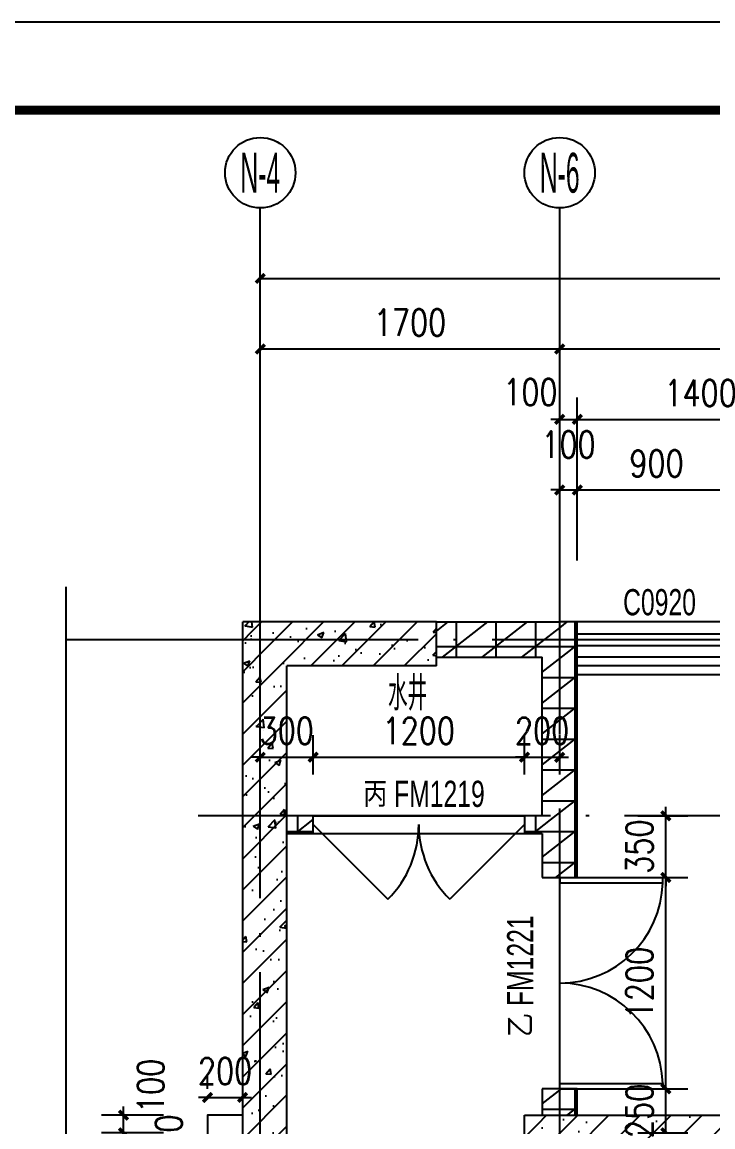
# Model space of a CAD drawing. Extents: x 718358 to 1668613, y -348838 to -159582.
# Drawn here: x 819209 to 823131, y -177551 to -171281 of the extents above; entities that cross this region are included whole.
import ezdxf
from ezdxf.enums import TextEntityAlignment as Align

# ---------------------------------------------------------------- set-up
doc = ezdxf.new("R2010")
doc.units = 0
doc.header["$LTSCALE"] = 1000
doc.linetypes.add('DOTE', pattern=[2.42, 2, -0.2, 0.02, -0.2])
for name, color, linetype in [('建-可见线', 7, 'Continuous'), ('建-图框', 4, 'Continuous'), ('建-墙体', 2, 'Continuous'), ('建-尺寸', 73, 'Continuous'), ('建-影线', 8, 'Continuous'), ('建-房间名', 7, 'Continuous'), ('建-柱子', 6, 'Continuous'), ('建-符号', 3, 'Continuous'), ('建-轴标', 3, 'Continuous'), ('建-轴网', 14, 'DOTE'), ('建-门', 4, 'Continuous'), ('建-门窗', 4, 'Continuous'), ('建-门窗-编号', 7, 'Continuous'), ('建-阳台', 5, 'Continuous')]:
    doc.layers.add(name, color=color, linetype=linetype)
doc.styles.add('_TCH_AXIS', font='gt宽度调整.shx', dxfattribs={"bigfont": 'gt国标汉字.shx'})
doc.styles.add('_TCH_WINDOW', font='gt单线西文.shx', dxfattribs={"height": 3.5, "bigfont": 'gt单线中文.shx'})
doc.styles.add('DIM_FONT', font='SIMPLEX.shx', dxfattribs={"width": 0.8, "bigfont": 'GBCBIG.shx'})
doc.dimstyles.new('DIMN50', dxfattribs={"dimscale": 0.5, "dimtxt": 300, "dimasz": 100, "dimexe": 250, "dimexo": 300, "dimgap": 150, "dimtad": 1, "dimdec": 0, "dimzin": 0, "dimdsep": 46, "dimtxsty": 'DIM_FONT', "dimblk": 'ARCHTICK', "dimcen": 0.09, "dimdle": 1, "dimclrt": 7, "dimazin": 2, "dimtfac": 1, "dimtdec": 0, "dimtix": 1, "dimtmove": 2, "dimatfit": 3, "dimldrblk": 'ARCHTICK', "dimfxl": 1, "dimtolj": 1, "dimtzin": 0, "dimarcsym": 0})
pattern_1 = [(0, (0, 0), (0, 175), []), (37.875, (200, 0), (-84.807639, 109.038328), []), (90, (200, 0), (-225, 1e-14), [])]
pattern_2 = [(45, (0, 0), (-88.388348, 88.388348), []), (50, (0, 0), (358.63009, -31.37607), [37.5, -412.5]), (355, (0, 0), (-69.37567, 376.09607), [30, -330]), (100.4514, (29.9, -2.6), (289.25469, 344.71977), [31.8701, -350.57106]), (46.1842, (0, 100), (533.62052, -82.7595), [56.25, -618.75]), (96.6356, (44.47, 93.1), (467.33135, 487.05894), [47.80514, -525.8565]), (351.1842, (0, 100), (467.33097, 487.0593), [45, -495]), (21, (50, 75), (298.45353, -201.30945), [37.5, -412.5]), (326, (50, 75), (121.65767, 362.57502), [30, -330]), (71.4514, (74.87, 58.22), (420.11131, 161.26525), [31.8701, -350.57106]), (37.5, (0, 0), (6.079928, 166.446927), [0, -326, 0, -335, 0, -331.25]), (7.5, (0, 0), (131.53477, 197.205856), [0, -191, 0, -318.5, 0, -126.25]), (327.5, (-111.5, 0), (266.911218, -11.277436), [0, -125, 0, -390, 0, -517.5]), (317.5, (-161.5, 0), (291.593085, 50.05249), [0, -162.5, 0, -259, 0, -367.5])]

# ---------------------------------------------------------------- blocks, each defined once
blk = doc.blocks.new('_ArchTick')
at = {"color": 0, "linetype": 'ByBlock', "const_width": 0.4}
blk.add_lwpolyline([(-0.5, -0.5), (0.5, 0.5)], dxfattribs=at)
blk = doc.blocks.new('*D2273')
at = {"layer": 'Defpoints', "color": 0, "transparency": 16777216}
for p in [(819784.6, -177585.2), (820161.3, -177585.2), (820161.3, -177685.2)]:
    blk.add_point(p, dxfattribs=at)
at = {"layer": '建-尺寸', "color": 0, "lineweight": -2, "transparency": 16777216}
for p, q in [((819784.6, -177585.2), (819784.6, -177535.2)), ((820011.3, -177585.2), (819659.6, -177585.2)), ((819784.6, -177685.2), (819784.6, -177585.2)), ((820011.3, -177685.2), (819659.6, -177685.2)), ((819784.6, -177685.2), (819784.6, -177735.2))]:
    blk.add_line(p, q, dxfattribs=at)
at = {"layer": '建-尺寸', "color": 0, "lineweight": -2, "transparency": 16777216, "xscale": 50, "yscale": 50, "zscale": 50}
for p, rotation in [((819784.6, -177585.2), 270), ((819784.6, -177685.2), 90)]:
    blk.add_blockref('_ArchTick', p, dxfattribs=dict(at, rotation=rotation))
at = {"layer": '建-尺寸', "color": 7, "transparency": 16777216, "insert": (820042.1, -177635.2), "char_height": 150, "attachment_point": 5, "rotation": 90, "style": 'DIM_FONT'}
blk.add_mtext('\\A1;100', dxfattribs=at)
blk = doc.blocks.new('*D2274')
at = {"layer": 'Defpoints', "color": 0, "transparency": 16777216}
for p in [(819784.6, -177485.2), (820161.3, -177485.2), (820161.3, -177585.2)]:
    blk.add_point(p, dxfattribs=at)
at = {"layer": '建-尺寸', "color": 0, "lineweight": -2, "transparency": 16777216}
for p, q in [((819784.6, -177485.2), (819784.6, -177435.2)), ((820011.3, -177485.2), (819659.6, -177485.2)), ((819784.6, -177585.2), (819784.6, -177485.2)), ((820011.3, -177585.2), (819659.6, -177585.2)), ((819784.6, -177585.2), (819784.6, -177635.2))]:
    blk.add_line(p, q, dxfattribs=at)
at = {"layer": '建-尺寸', "color": 0, "lineweight": -2, "transparency": 16777216, "xscale": 50, "yscale": 50, "zscale": 50}
for p, rotation in [((819784.6, -177485.2), 270), ((819784.6, -177585.2), 90)]:
    blk.add_blockref('_ArchTick', p, dxfattribs=dict(at, rotation=rotation))
at = {"layer": '建-尺寸', "color": 7, "transparency": 16777216, "insert": (819939.6, -177318.6), "char_height": 150, "attachment_point": 5, "rotation": 90, "style": 'DIM_FONT'}
blk.add_mtext('\\A1;100', dxfattribs=at)
blk = doc.blocks.new('*D2275')
at = {"layer": 'Defpoints', "color": 0, "transparency": 16777216}
for p in [(820861.3, -175453), (820561.3, -175701.7), (820861.3, -175701.7)]:
    blk.add_point(p, dxfattribs=at)
at = {"layer": '建-尺寸', "color": 0, "lineweight": -2, "transparency": 16777216}
for p, q in [((820561.3, -175551.7), (820561.3, -175328)), ((820861.3, -175551.7), (820861.3, -175328)), ((820561.3, -175453), (820511.3, -175453)), ((820561.3, -175453), (820861.3, -175453)), ((820861.3, -175453), (820911.3, -175453))]:
    blk.add_line(p, q, dxfattribs=at)
at = {"layer": '建-尺寸', "color": 0, "lineweight": -2, "transparency": 16777216, "xscale": 50, "yscale": 50, "zscale": 50}
blk.add_blockref('_ArchTick', (820561.3, -175453), dxfattribs=at)
at = {"layer": '建-尺寸', "color": 0, "lineweight": -2, "transparency": 16777216, "xscale": 50, "yscale": 50, "zscale": 50, "rotation": 180}
blk.add_blockref('_ArchTick', (820861.3, -175453), dxfattribs=at)
at = {"layer": '建-尺寸', "color": 7, "transparency": 16777216, "insert": (820711.3, -175303), "char_height": 150, "attachment_point": 5, "style": 'DIM_FONT'}
blk.add_mtext('\\A1;300', dxfattribs=at)
blk = doc.blocks.new('*D2276')
at = {"layer": 'Defpoints', "color": 0, "transparency": 16777216}
for p in [(822061.3, -175453), (820861.3, -175701.7), (822061.3, -175701.7)]:
    blk.add_point(p, dxfattribs=at)
at = {"layer": '建-尺寸', "color": 0, "lineweight": -2, "transparency": 16777216}
for p, q in [((820861.3, -175551.7), (820861.3, -175328)), ((822061.3, -175551.7), (822061.3, -175328)), ((820860.8, -175453), (822061.8, -175453))]:
    blk.add_line(p, q, dxfattribs=at)
at = {"layer": '建-尺寸', "color": 0, "lineweight": -2, "transparency": 16777216, "xscale": 50, "yscale": 50, "zscale": 50, "rotation": 180}
blk.add_blockref('_ArchTick', (820861.3, -175453), dxfattribs=at)
at = {"layer": '建-尺寸', "color": 0, "lineweight": -2, "transparency": 16777216, "xscale": 50, "yscale": 50, "zscale": 50}
blk.add_blockref('_ArchTick', (822061.3, -175453), dxfattribs=at)
at = {"layer": '建-尺寸', "color": 7, "transparency": 16777216, "insert": (821461.3, -175303), "char_height": 150, "attachment_point": 5, "style": 'DIM_FONT'}
blk.add_mtext('\\A1;1200', dxfattribs=at)
blk = doc.blocks.new('*D2277')
at = {"layer": 'Defpoints', "color": 0, "transparency": 16777216}
for p in [(822261.3, -175453), (822061.3, -175701.7), (822261.3, -175701.7)]:
    blk.add_point(p, dxfattribs=at)
at = {"layer": '建-尺寸', "color": 0, "lineweight": -2, "transparency": 16777216}
for p, q in [((822061.3, -175551.7), (822061.3, -175328)), ((822261.3, -175551.7), (822261.3, -175328)), ((822061.3, -175453), (822011.3, -175453)), ((822061.3, -175453), (822261.3, -175453)), ((822261.3, -175453), (822311.3, -175453))]:
    blk.add_line(p, q, dxfattribs=at)
at = {"layer": '建-尺寸', "color": 0, "lineweight": -2, "transparency": 16777216, "xscale": 50, "yscale": 50, "zscale": 50}
blk.add_blockref('_ArchTick', (822061.3, -175453), dxfattribs=at)
at = {"layer": '建-尺寸', "color": 0, "lineweight": -2, "transparency": 16777216, "xscale": 50, "yscale": 50, "zscale": 50, "rotation": 180}
blk.add_blockref('_ArchTick', (822261.3, -175453), dxfattribs=at)
at = {"layer": '建-尺寸', "color": 7, "transparency": 16777216, "insert": (822161.3, -175303), "char_height": 150, "attachment_point": 5, "style": 'DIM_FONT'}
blk.add_mtext('\\A1;200', dxfattribs=at)
blk = doc.blocks.new('*D2283')
at = {"layer": 'Defpoints', "color": 0, "transparency": 16777216}
for p in [(822555, -177335.2), (822864.3, -177335.2), (822555, -177585.2)]:
    blk.add_point(p, dxfattribs=at)
at = {"layer": '建-尺寸', "color": 0, "lineweight": -2, "transparency": 16777216}
for p, q in [((822864.3, -177335.2), (822864.3, -177285.2)), ((822705, -177335.2), (822989.3, -177335.2)), ((822864.3, -177585.2), (822864.3, -177335.2)), ((822705, -177585.2), (822989.3, -177585.2)), ((822864.3, -177585.2), (822864.3, -177635.2))]:
    blk.add_line(p, q, dxfattribs=at)
at = {"layer": '建-尺寸', "color": 0, "lineweight": -2, "transparency": 16777216, "xscale": 50, "yscale": 50, "zscale": 50}
for p, rotation in [((822864.3, -177335.2), 270), ((822864.3, -177585.2), 90)]:
    blk.add_blockref('_ArchTick', p, dxfattribs=dict(at, rotation=rotation))
at = {"layer": '建-尺寸', "color": 7, "transparency": 16777216, "insert": (822714.3, -177460.2), "char_height": 150, "attachment_point": 5, "rotation": 90, "style": 'DIM_FONT'}
blk.add_mtext('\\A1;250', dxfattribs=at)
blk = doc.blocks.new('*D2284')
at = {"layer": 'Defpoints', "color": 0, "transparency": 16777216}
for p in [(822555, -176135.2), (822864.3, -176135.2), (822555, -177335.2)]:
    blk.add_point(p, dxfattribs=at)
at = {"layer": '建-尺寸', "color": 0, "lineweight": -2, "transparency": 16777216}
for p, q in [((822705, -176135.2), (822989.3, -176135.2)), ((822864.3, -177335.7), (822864.3, -176134.7)), ((822705, -177335.2), (822989.3, -177335.2))]:
    blk.add_line(p, q, dxfattribs=at)
at = {"layer": '建-尺寸', "color": 0, "lineweight": -2, "transparency": 16777216, "xscale": 50, "yscale": 50, "zscale": 50}
for p, rotation in [((822864.3, -176135.2), 90), ((822864.3, -177335.2), 270)]:
    blk.add_blockref('_ArchTick', p, dxfattribs=dict(at, rotation=rotation))
at = {"layer": '建-尺寸', "color": 7, "transparency": 16777216, "insert": (822714.3, -176735.2), "char_height": 150, "attachment_point": 5, "rotation": 90, "style": 'DIM_FONT'}
blk.add_mtext('\\A1;1200', dxfattribs=at)
blk = doc.blocks.new('*D2285')
at = {"layer": 'Defpoints', "color": 0, "transparency": 16777216}
for p in [(822555, -175785.2), (822864.3, -175785.2), (822555, -176135.2)]:
    blk.add_point(p, dxfattribs=at)
at = {"layer": '建-尺寸', "color": 0, "lineweight": -2, "transparency": 16777216}
for p, q in [((822864.3, -175785.2), (822864.3, -175735.2)), ((822705, -175785.2), (822989.3, -175785.2)), ((822864.3, -176135.2), (822864.3, -175785.2)), ((822705, -176135.2), (822989.3, -176135.2)), ((822864.3, -176135.2), (822864.3, -176185.2))]:
    blk.add_line(p, q, dxfattribs=at)
at = {"layer": '建-尺寸', "color": 0, "lineweight": -2, "transparency": 16777216, "xscale": 50, "yscale": 50, "zscale": 50}
for p, rotation in [((822864.3, -175785.2), 270), ((822864.3, -176135.2), 90)]:
    blk.add_blockref('_ArchTick', p, dxfattribs=dict(at, rotation=rotation))
at = {"layer": '建-尺寸', "color": 7, "transparency": 16777216, "insert": (822714.3, -175960.2), "char_height": 150, "attachment_point": 5, "rotation": 90, "style": 'DIM_FONT'}
blk.add_mtext('\\A1;350', dxfattribs=at)
blk = doc.blocks.new('*D2286')
at = {"layer": 'Defpoints', "color": 0, "transparency": 16777216}
for p in [(820461.3, -177384.2), (820261.3, -177485.2), (820461.3, -177485.2)]:
    blk.add_point(p, dxfattribs=at)
at = {"layer": '建-尺寸', "color": 0, "lineweight": -2, "transparency": 16777216}
for p, q in [((820261.3, -177335.2), (820261.3, -177259.2)), ((820461.3, -177335.2), (820461.3, -177259.2)), ((820261.3, -177384.2), (820211.3, -177384.2)), ((820261.3, -177384.2), (820461.3, -177384.2)), ((820461.3, -177384.2), (820511.3, -177384.2))]:
    blk.add_line(p, q, dxfattribs=at)
at = {"layer": '建-尺寸', "color": 0, "lineweight": -2, "transparency": 16777216, "xscale": 50, "yscale": 50, "zscale": 50}
blk.add_blockref('_ArchTick', (820261.3, -177384.2), dxfattribs=at)
at = {"layer": '建-尺寸', "color": 0, "lineweight": -2, "transparency": 16777216, "xscale": 50, "yscale": 50, "zscale": 50, "rotation": 180}
blk.add_blockref('_ArchTick', (820461.3, -177384.2), dxfattribs=at)
at = {"layer": '建-尺寸', "color": 7, "transparency": 16777216, "insert": (820361.3, -177234.2), "char_height": 150, "attachment_point": 5, "style": 'DIM_FONT'}
blk.add_mtext('\\A1;200', dxfattribs=at)
blk = doc.blocks.new('*D2315')
at = {"layer": 'Defpoints', "color": 0, "transparency": 16777216}
for p in [(831461.3, -172735.7), (820561.3, -174485.7), (831461.3, -174485.7)]:
    blk.add_point(p, dxfattribs=at)
at = {"layer": '建-尺寸', "color": 0, "lineweight": -2, "transparency": 16777216}
for p, q in [((820561.3, -174335.7), (820561.3, -172610.7)), ((831461.3, -174335.7), (831461.3, -172610.7)), ((820560.8, -172735.7), (831461.8, -172735.7))]:
    blk.add_line(p, q, dxfattribs=at)
at = {"layer": '建-尺寸', "color": 0, "lineweight": -2, "transparency": 16777216, "xscale": 50, "yscale": 50, "zscale": 50, "rotation": 180}
blk.add_blockref('_ArchTick', (820561.3, -172735.7), dxfattribs=at)
at = {"layer": '建-尺寸', "color": 0, "lineweight": -2, "transparency": 16777216, "xscale": 50, "yscale": 50, "zscale": 50}
blk.add_blockref('_ArchTick', (831461.3, -172735.7), dxfattribs=at)
at = {"layer": '建-尺寸', "color": 7, "transparency": 16777216, "insert": (826011.3, -172585.7), "char_height": 150, "attachment_point": 5, "style": 'DIM_FONT'}
blk.add_mtext('\\A1;10900', dxfattribs=at)
blk = doc.blocks.new('*D2319')
at = {"layer": 'Defpoints', "color": 0, "transparency": 16777216}
for p in [(824561.3, -173135.7), (822261.3, -174485.7), (824561.3, -174485.7)]:
    blk.add_point(p, dxfattribs=at)
at = {"layer": '建-尺寸', "color": 0, "lineweight": -2, "transparency": 16777216}
for p, q in [((822261.3, -174335.7), (822261.3, -173010.7)), ((824561.3, -174335.7), (824561.3, -173010.7)), ((822260.8, -173135.7), (824561.8, -173135.7))]:
    blk.add_line(p, q, dxfattribs=at)
at = {"layer": '建-尺寸', "color": 0, "lineweight": -2, "transparency": 16777216, "xscale": 50, "yscale": 50, "zscale": 50, "rotation": 180}
blk.add_blockref('_ArchTick', (822261.3, -173135.7), dxfattribs=at)
at = {"layer": '建-尺寸', "color": 0, "lineweight": -2, "transparency": 16777216, "xscale": 50, "yscale": 50, "zscale": 50}
blk.add_blockref('_ArchTick', (824561.3, -173135.7), dxfattribs=at)
at = {"layer": '建-尺寸', "color": 7, "transparency": 16777216, "insert": (823411.3, -172985.7), "char_height": 150, "attachment_point": 5, "style": 'DIM_FONT'}
blk.add_mtext('\\A1;2300', dxfattribs=at)
blk = doc.blocks.new('*D2320')
at = {"layer": 'Defpoints', "color": 0, "transparency": 16777216}
for p in [(822261.3, -173135.7), (820561.3, -174485.7), (822261.3, -174485.7)]:
    blk.add_point(p, dxfattribs=at)
at = {"layer": '建-尺寸', "color": 0, "lineweight": -2, "transparency": 16777216}
for p, q in [((820561.3, -174335.7), (820561.3, -173010.7)), ((822261.3, -174335.7), (822261.3, -173010.7)), ((820560.8, -173135.7), (822261.8, -173135.7))]:
    blk.add_line(p, q, dxfattribs=at)
at = {"layer": '建-尺寸', "color": 0, "lineweight": -2, "transparency": 16777216, "xscale": 50, "yscale": 50, "zscale": 50, "rotation": 180}
blk.add_blockref('_ArchTick', (820561.3, -173135.7), dxfattribs=at)
at = {"layer": '建-尺寸', "color": 0, "lineweight": -2, "transparency": 16777216, "xscale": 50, "yscale": 50, "zscale": 50}
blk.add_blockref('_ArchTick', (822261.3, -173135.7), dxfattribs=at)
at = {"layer": '建-尺寸', "color": 7, "transparency": 16777216, "insert": (821411.3, -172985.7), "char_height": 150, "attachment_point": 5, "style": 'DIM_FONT'}
blk.add_mtext('\\A1;1700', dxfattribs=at)
blk = doc.blocks.new('*D2326')
at = {"layer": 'Defpoints', "color": 0, "transparency": 16777216}
for p in [(823761.3, -173535.7), (822361.3, -174485.7), (823761.3, -174485.7)]:
    blk.add_point(p, dxfattribs=at)
at = {"layer": '建-尺寸', "color": 0, "lineweight": -2, "transparency": 16777216}
for p, q in [((822361.3, -174335.7), (822361.3, -173410.7)), ((823761.3, -174335.7), (823761.3, -173410.7)), ((822360.8, -173535.7), (823761.8, -173535.7))]:
    blk.add_line(p, q, dxfattribs=at)
at = {"layer": '建-尺寸', "color": 0, "lineweight": -2, "transparency": 16777216, "xscale": 50, "yscale": 50, "zscale": 50, "rotation": 180}
blk.add_blockref('_ArchTick', (822361.3, -173535.7), dxfattribs=at)
at = {"layer": '建-尺寸', "color": 0, "lineweight": -2, "transparency": 16777216, "xscale": 50, "yscale": 50, "zscale": 50}
blk.add_blockref('_ArchTick', (823761.3, -173535.7), dxfattribs=at)
at = {"layer": '建-尺寸', "color": 7, "transparency": 16777216, "insert": (823061.3, -173385.7), "char_height": 150, "attachment_point": 5, "style": 'DIM_FONT'}
blk.add_mtext('\\A1;1400', dxfattribs=at)
blk = doc.blocks.new('*D2327')
at = {"layer": 'Defpoints', "color": 0, "transparency": 16777216}
for p in [(822361.3, -173535.7), (822261.3, -174485.7), (822361.3, -174485.7)]:
    blk.add_point(p, dxfattribs=at)
at = {"layer": '建-尺寸', "color": 0, "lineweight": -2, "transparency": 16777216}
for p, q in [((822261.3, -174335.7), (822261.3, -173410.7)), ((822361.3, -174335.7), (822361.3, -173410.7)), ((822261.3, -173535.7), (822211.3, -173535.7)), ((822261.3, -173535.7), (822361.3, -173535.7)), ((822361.3, -173535.7), (822411.3, -173535.7))]:
    blk.add_line(p, q, dxfattribs=at)
at = {"layer": '建-尺寸', "color": 0, "lineweight": -2, "transparency": 16777216, "xscale": 50, "yscale": 50, "zscale": 50}
blk.add_blockref('_ArchTick', (822261.3, -173535.7), dxfattribs=at)
at = {"layer": '建-尺寸', "color": 0, "lineweight": -2, "transparency": 16777216, "xscale": 50, "yscale": 50, "zscale": 50, "rotation": 180}
blk.add_blockref('_ArchTick', (822361.3, -173535.7), dxfattribs=at)
at = {"layer": '建-尺寸', "color": 7, "transparency": 16777216, "insert": (822094.8, -173380.7), "char_height": 150, "attachment_point": 5, "style": 'DIM_FONT'}
blk.add_mtext('\\A1;100', dxfattribs=at)
blk = doc.blocks.new('*D2333')
at = {"layer": 'Defpoints', "color": 0, "transparency": 16777216}
for p in [(823261.3, -173935.7), (822361.3, -174485.7), (823261.3, -174485.7)]:
    blk.add_point(p, dxfattribs=at)
at = {"layer": '建-尺寸', "color": 0, "lineweight": -2, "transparency": 16777216}
for p, q in [((822361.3, -174335.7), (822361.3, -173810.7)), ((823261.3, -174335.7), (823261.3, -173810.7)), ((822360.8, -173935.7), (823261.8, -173935.7))]:
    blk.add_line(p, q, dxfattribs=at)
at = {"layer": '建-尺寸', "color": 0, "lineweight": -2, "transparency": 16777216, "xscale": 50, "yscale": 50, "zscale": 50, "rotation": 180}
blk.add_blockref('_ArchTick', (822361.3, -173935.7), dxfattribs=at)
at = {"layer": '建-尺寸', "color": 0, "lineweight": -2, "transparency": 16777216, "xscale": 50, "yscale": 50, "zscale": 50}
blk.add_blockref('_ArchTick', (823261.3, -173935.7), dxfattribs=at)
at = {"layer": '建-尺寸', "color": 7, "transparency": 16777216, "insert": (822811.3, -173785.7), "char_height": 150, "attachment_point": 5, "style": 'DIM_FONT'}
blk.add_mtext('\\A1;900', dxfattribs=at)
blk = doc.blocks.new('*D2334')
at = {"layer": 'Defpoints', "color": 0, "transparency": 16777216}
for p in [(822361.3, -173935.7), (822261.3, -174485.7), (822361.3, -174485.7)]:
    blk.add_point(p, dxfattribs=at)
at = {"layer": '建-尺寸', "color": 0, "lineweight": -2, "transparency": 16777216}
for p, q in [((822261.3, -174335.7), (822261.3, -173810.7)), ((822361.3, -174335.7), (822361.3, -173810.7)), ((822261.3, -173935.7), (822211.3, -173935.7)), ((822261.3, -173935.7), (822361.3, -173935.7)), ((822361.3, -173935.7), (822411.3, -173935.7))]:
    blk.add_line(p, q, dxfattribs=at)
at = {"layer": '建-尺寸', "color": 0, "lineweight": -2, "transparency": 16777216, "xscale": 50, "yscale": 50, "zscale": 50}
blk.add_blockref('_ArchTick', (822261.3, -173935.7), dxfattribs=at)
at = {"layer": '建-尺寸', "color": 0, "lineweight": -2, "transparency": 16777216, "xscale": 50, "yscale": 50, "zscale": 50, "rotation": 180}
blk.add_blockref('_ArchTick', (822361.3, -173935.7), dxfattribs=at)
at = {"layer": '建-尺寸', "color": 7, "transparency": 16777216, "insert": (822311.3, -173678.2), "char_height": 150, "attachment_point": 5, "style": 'DIM_FONT'}
blk.add_mtext('\\A1;100', dxfattribs=at)

msp = doc.modelspace()

# ---------------------------------------------------------------- hatches: boundary and pattern name
at = {"layer": '建-影线'}
h = msp.add_hatch(dxfattribs=at)
h.set_pattern_fill('钢筋混凝土', color=256, scale=50, style=0)
h.set_pattern_definition(pattern_2)
h.paths.add_polyline_path([(820461.3, -175785.2), (820711.3, -175785.2), (820711.3, -174935.2), (820461.3, -174685.2)])
h = msp.add_hatch(dxfattribs=at)
h.set_pattern_fill('钢筋混凝土', color=256, scale=50, style=0)
h.set_pattern_definition(pattern_2)
h.paths.add_polyline_path([(821561.3, -174685.2), (820461.3, -174685.2), (820711.3, -174935.2), (821561.3, -174935.2)])
h = msp.add_hatch(dxfattribs=at)
h.set_pattern_fill('空心砖', color=256, scale=50, style=0)
h.set_pattern_definition(pattern_1)
h.paths.add_polyline_path([(821561.3, -174685.2), (821561.3, -174885.2), (822161.3, -174885.2), (822261.3, -174818.5), (822261.3, -174685.2)])
h = msp.add_hatch(dxfattribs=at)
h.set_pattern_fill('空心砖', color=256, scale=50, style=0)
h.set_pattern_definition(pattern_1)
h.paths.add_polyline_path([(822361.3, -174885.2), (822361.3, -174685.2), (822261.3, -174685.2), (822261.3, -174818.5)])
h = msp.add_hatch(dxfattribs=at)
h.set_pattern_fill('空心砖', color=256, scale=50, style=0)
h.set_pattern_definition(pattern_1)
h.paths.add_polyline_path([(822228, -175818.5), (822361.3, -175785.2), (822361.3, -174885.2), (822261.3, -174818.5), (822161.3, -174885.2), (822161.3, -175785.2)])
h = msp.add_hatch(dxfattribs=at)
h.set_pattern_fill('钢筋混凝土', color=256, scale=50, style=0)
h.set_pattern_definition(pattern_2)
h.paths.add_polyline_path([(820711.3, -177685.2), (820711.3, -175785.2), (820461.3, -175785.2), (820461.3, -177685.2)])
h = msp.add_hatch(dxfattribs=at)
h.set_pattern_fill('空心砖', color=256, scale=50, style=0)
h.set_pattern_definition(pattern_1)
h.paths.add_polyline_path([(820711.3, -175885.2), (820861.3, -175885.2), (820861.3, -175785.2), (820711.3, -175785.2)])
h = msp.add_hatch(dxfattribs=at)
h.set_pattern_fill('空心砖', color=256, scale=50, style=0)
h.set_pattern_definition(pattern_1)
h.paths.add_polyline_path([(822161.3, -175785.2), (822061.3, -175785.2), (822061.3, -175885.2), (822161.3, -175885.2), (822228, -175818.5)])
h = msp.add_hatch(dxfattribs=at)
h.set_pattern_fill('空心砖', color=256, scale=50, style=0)
h.set_pattern_definition(pattern_1)
h.paths.add_polyline_path([(822161.3, -175885.2), (822161.3, -176135.2), (822361.3, -176135.2), (822361.3, -175785.2), (822228, -175818.5)])
h = msp.add_hatch(dxfattribs=at)
h.set_pattern_fill('空心砖', color=256, scale=50, style=0)
h.set_pattern_definition(pattern_1)
h.paths.add_polyline_path([(822361.3, -177485.1), (822361.3, -177335.2), (822161.3, -177335.2), (822161.3, -177485.1)])
h = msp.add_hatch(dxfattribs=at)
h.set_pattern_fill('钢筋混凝土', color=256, scale=50, style=0)
h.set_pattern_definition(pattern_2)
h.paths.add_polyline_path([(822061.3, -179985.1), (822361.3, -179785.1), (822361.3, -177685.1), (822061.3, -177485.1)])
h = msp.add_hatch(dxfattribs=at)
h.set_pattern_fill('钢筋混凝土', color=256, scale=50, style=0)
h.set_pattern_definition(pattern_2)
h.paths.add_polyline_path([(822061.3, -177485.1), (822361.3, -177685.1), (824461.3, -177685.1), (824561.4, -177618.4), (824561.6, -177485.1)])

# ---------------------------------------------------------------- linework, layer by layer
at = {"layer": '建-可见线'}
msp.add_lwpolyline([(820461.3, -177485.2), (820261.3, -177485.2), (820261.3, -179685.2), (820461.3, -179685.2)], dxfattribs=at)
at = {"layer": '建-图框'}
msp.add_lwpolyline([(802458.1, -200980.7), (844508.1, -200980.7), (844508.1, -171280.7), (802458.1, -171280.7)], close=True, dxfattribs=at)
at = {"layer": '建-图框', "const_width": 50}
msp.add_lwpolyline([(803708.1, -200480.7), (844008.1, -200480.7), (844008.1, -171780.7), (803708.1, -171780.7)], close=True, dxfattribs=at)
at = {"layer": '建-墙体'}
for p, q in [((821561.3, -174685.2), (822261.3, -174685.2)), ((822361.3, -174685.2), (822261.3, -174685.2)), ((822361.3, -174885.2), (822361.3, -174685.2)), ((821561.3, -174885.2), (822161.3, -174885.2)), ((822161.3, -175785.2), (822161.3, -174885.2)), ((822361.3, -175785.2), (822361.3, -174885.2)), ((820861.3, -175785.2), (820711.3, -175785.2)), ((820861.3, -175885.2), (820861.3, -175785.2)), ((822161.3, -175785.2), (822061.3, -175785.2)), ((822061.3, -175785.2), (822061.3, -175885.2)), ((822361.3, -176135.2), (822361.3, -175785.2)), ((820711.3, -175885.2), (820861.3, -175885.2)), ((822061.3, -175885.2), (822161.3, -175885.2)), ((822161.3, -175885.2), (822161.3, -176135.2)), ((822161.3, -176135.2), (822361.3, -176135.2)), ((822361.3, -177335.2), (822161.3, -177335.2)), ((822161.3, -177335.2), (822161.3, -177485.1)), ((822361.3, -177485.1), (822361.3, -177335.2))]:
    msp.add_line(p, q, dxfattribs=at)
at = {"layer": '建-柱子'}
for p, q in [((820461.3, -175785.2), (820461.3, -174685.2)), ((821561.3, -174685.2), (820461.3, -174685.2)), ((821561.3, -174935.2), (821561.3, -174685.2)), ((820711.3, -175785.2), (820711.3, -174935.2)), ((821561.3, -174935.2), (820711.3, -174935.2)), ((820461.3, -177685.2), (820461.3, -175785.2)), ((820711.3, -177685.2), (820711.3, -175785.2)), ((822061.3, -179985.1), (822061.3, -177485.1)), ((822061.3, -177485.1), (824561.6, -177485.1))]:
    msp.add_line(p, q, dxfattribs=at)
at = {"layer": '建-符号'}
msp.add_lwpolyline([(819458, -174485.7), (819458, -177732.8), (819563, -177771), (819353, -177808), (819458, -177845.3), (819458, -181092.4)], dxfattribs=at)
at = {"layer": '建-轴标'}
for p, q in [((820561.3, -174485.7), (820561.3, -172335.7)), ((822261.3, -174485.7), (822261.3, -172335.7))]:
    msp.add_line(p, q, dxfattribs=at)
for centre in [(820561.3, -172135.7), (822261.3, -172135.7)]:
    msp.add_circle(centre, 200, dxfattribs=at)
at = {"layer": '建-轴网'}
for p, q in [((820561.3, -181092.4), (820561.3, -174485.7)), ((822261.3, -180164.8), (822261.3, -174485.7)), ((819458, -174785.2), (832388.3, -174785.2)), ((831889.2, -175785.2), (820091.9, -175785.2))]:
    msp.add_line(p, q, dxfattribs=at)
at = {"layer": '建-门'}
for p, q in [((820861.3, -175785.2), (822061.3, -175785.2)), ((820861.3, -175835.2), (821285.6, -176259.5)), ((820861.3, -175885.2), (822061.3, -175885.2)), ((822061.3, -175835.2), (821637, -176259.5)), ((822261.3, -176135.2), (822846.3, -176135.2)), ((822261.3, -176135.2), (822261.3, -176165.2)), ((822846.3, -176165.2), (822846.3, -176135.2)), ((822261.3, -176165.2), (822846.3, -176165.2)), ((822261.3, -177305.2), (822846.3, -177305.2)), ((822261.3, -177335.2), (822261.3, -177305.2)), ((822846.3, -177305.2), (822846.3, -177335.2)), ((822261.3, -177335.2), (822846.3, -177335.2))]:
    msp.add_line(p, q, dxfattribs=at)
for centre, radius, start, end in [((820861.3, -175835.2), 600, 315, 0), ((822061.3, -175835.2), 600, 180, 225), ((822261.3, -176150.2), 585, 270, 358.53072), ((822261.3, -177320.2), 585, 1.46928, 90)]:
    msp.add_arc(centre, radius, start, end, dxfattribs=at)
at = {"layer": '建-门窗'}
for p, q in [((823261.3, -174685.2), (822361.3, -174685.2)), ((822361.3, -174885.2), (822361.3, -174685.2)), ((822361.3, -174751.9), (823261.3, -174751.9)), ((822361.3, -174818.5), (823261.3, -174818.5)), ((823261.3, -174885.2), (822361.3, -174885.2))]:
    msp.add_line(p, q, dxfattribs=at)
at = {"layer": '建-阳台'}
for points in [[(823311.3, -174885.2), (823311.3, -174935.2), (822361.3, -174935.2)], [(823361.3, -174885.2), (823361.3, -174985.2), (822361.3, -174985.2)]]:
    msp.add_lwpolyline(points, dxfattribs=at)

# ---------------------------------------------------------------- texts
at = {"layer": '建-房间名', "style": 'DIM_FONT', "width": 0.8}
msp.add_text('水井', height=192.91, dxfattribs=at).set_placement((821286.3, -175187.5))
at = {"layer": '建-轴标', "style": '_TCH_AXIS'}
for s, width, p, p2 in [('N-4', 0.333333, (820448.2, -172248.8), (820674.4, -172248.8)), ('N-6', 0.344262, (822148.2, -172248.8), (822374.4, -172248.8))]:
    msp.add_text(s, height=226.27, dxfattribs=dict(at, width=width)).set_placement(p, p2, align=Align.FIT)
at = {"layer": '建-门窗-编号', "style": '_TCH_WINDOW', "width": 0.705882}
for s, rotation, p in [('C0920', 0, (822621.3, -174647.5)), ('FM1219', 0, (821320.8, -175735.2)), ('FM1221', 90, (822111.3, -176865.7))]:
    msp.add_text(s, height=148.75, rotation=rotation, dxfattribs=at).set_placement(p)
at = {"layer": '建-门窗-编号', "style": '_TCH_WINDOW'}
for s, rotation, p in [('丙', 0, (821145.8, -175735.2)), ('乙', 90, (822111.3, -177040.7))]:
    msp.add_text(s, height=143.3, rotation=rotation, dxfattribs=at).set_placement(p)

# ---------------------------------------------------------------- dimensions: what is measured, and where the dimension line sits
at = {"layer": '建-尺寸'}
for p1, p2, distance, picture, middle in [((820561.3, -174485.7), (831461.3, -174485.7), 1750, '*D2315', (826011.3, -172585.7)), ((820561.3, -174485.7), (822261.3, -174485.7), 1350, '*D2320', (821411.3, -172985.7)), ((822261.3, -174485.7), (824561.3, -174485.7), 1350, '*D2319', (823411.3, -172985.7)), ((822361.3, -174485.7), (823761.3, -174485.7), 950, '*D2326', (823061.3, -173385.7)), ((822361.3, -174485.7), (823261.3, -174485.7), 550, '*D2333', (822811.3, -173785.7)), ((820561.3, -175701.7), (820861.3, -175701.7), 248.7, '*D2275', (820711.3, -175303)), ((820861.3, -175701.7), (822061.3, -175701.7), 248.7, '*D2276', (821461.3, -175303)), ((822061.3, -175701.7), (822261.3, -175701.7), 248.7, '*D2277', (822161.3, -175303)), ((822555, -176135.2), (822555, -175785.2), -309.3, '*D2285', (822714.3, -175960.2)), ((822555, -177335.2), (822555, -176135.2), -309.3, '*D2284', (822714.3, -176735.2)), ((820261.3, -177485.2), (820461.3, -177485.2), 101, '*D2286', (820361.3, -177234.2)), ((822555, -177585.2), (822555, -177335.2), -309.3, '*D2283', (822714.3, -177460.2))]:
    dim = msp.add_aligned_dim(p1=p1, p2=p2, distance=distance, dimstyle='DIMN50', dxfattribs=at)
    dim.commit()
    dim.dimension.update_dxf_attribs({"geometry": picture, "text_midpoint": middle})
for base, p1, p2, angle, picture, middle in [((822361.3, -173535.7), (822261.3, -174485.7), (822361.3, -174485.7), 0, '*D2327', (822094.8, -173380.7)), ((822361.3, -173935.7), (822261.3, -174485.7), (822361.3, -174485.7), 0, '*D2334', (822311.3, -173678.2)), ((819784.6, -177485.2), (820161.3, -177585.2), (820161.3, -177485.2), 90, '*D2274', (819939.6, -177318.6)), ((819784.6, -177585.2), (820161.3, -177685.2), (820161.3, -177585.2), 90, '*D2273', (820042.1, -177635.2))]:
    dim = msp.add_linear_dim(base=base, p1=p1, p2=p2, angle=angle, dimstyle='DIMN50', dxfattribs=at)
    dim.commit()
    dim.dimension.update_dxf_attribs({"geometry": picture, "text_midpoint": middle, "dimtype": 161})

doc.saveas('drawing.dxf')
